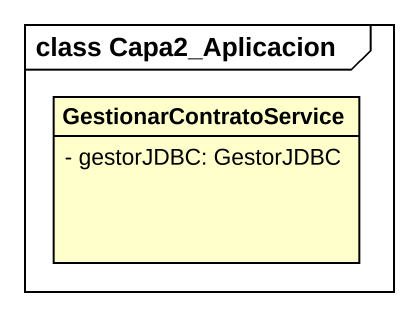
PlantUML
@startuml
mainframe class Capa2_Aplicacion
hide circle
hide empty members
skinparam classAttributeIconSize 0
class GestionarContratoService {
  - gestorJDBC: GestorJDBC
}
@enduml
